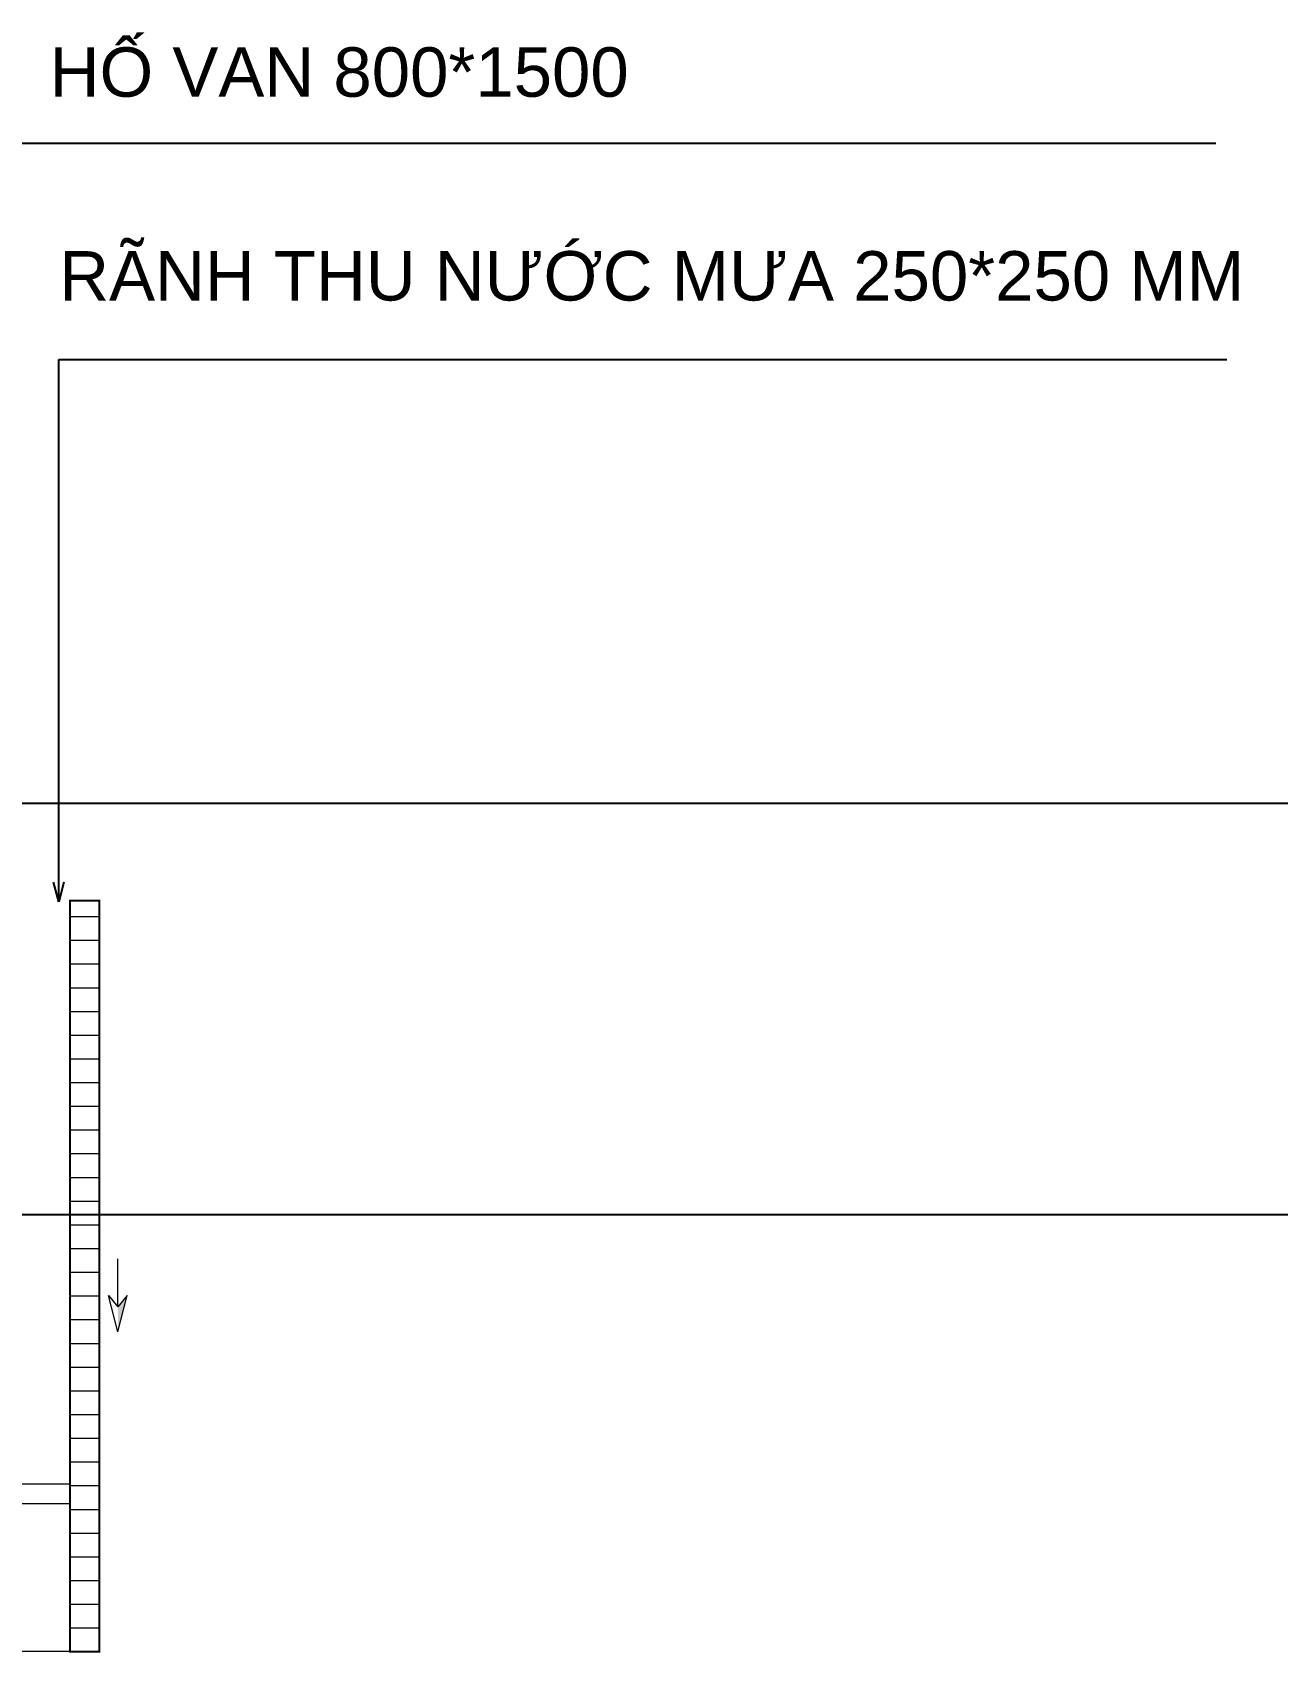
# Model space of a CAD drawing. Header units: millimetres. Extents: x -294625 to 2136527, y -251383 to 128331.
# Drawn here: x 1429838 to 1442446, y -213075 to -196676 of the extents above; entities that cross this region are included whole.
import ezdxf

# ---------------------------------------------------------------- set-up
doc = ezdxf.new("R2010")
doc.units = ezdxf.units.MM
doc.linetypes.add('CONTINOUS', pattern=[0])
doc.linetypes.add('DIVIDEX22', pattern=[1.25, 0.625, -0.25, 0, -0.125, 0, -0.25])
for name, color, linetype, lineweight in [('00-N-GHI CHU', 7, 'Continuous', 9), ('00-N-TEXT', 7, 'CONTINOUS', 9), ('N1.6-NM', 3, 'DIVIDEX22', 30), ('N2-PK-TB', 2, 'Continuous', 20), ('N3-NOTE', 11, 'Continuous', 13), ('N4-OTHER1', 143, 'CONTINOUS', 15)]:
    doc.layers.add(name, color=color, linetype=linetype, lineweight=lineweight)
doc.styles.add('P-ARIAL', font='arial.ttf', dxfattribs={"height": 3})
doc.styles.add('P-VNTIMEH', font='vntimeh.shx', dxfattribs={"width": 0.75, "height": 300})
doc.dimstyles.new('N-NOTE', dxfattribs={"dimtxt": 200, "dimasz": 30, "dimexe": 50, "dimexo": 50, "dimgap": 100, "dimtad": 1, "dimdec": 0, "dimdsep": 46, "dimtxsty": 'P-VNTIMEH', "dimblk": 'OPEN30', "dimcen": 0, "dimse1": 1, "dimse2": 1, "dimclrd": 256, "dimclre": 7, "dimclrt": 256, "dimadec": 0, "dimazin": 0, "dimtfac": 1, "dimtdec": 0, "dimtix": 1, "dimtmove": 2, "dimatfit": 3, "dimldrblk": 'OPEN30', "dimfxl": 1, "dimtolj": 1, "dimtzin": 0, "dimarcsym": 0})

# ---------------------------------------------------------------- blocks, each defined once
blk = doc.blocks.new('*U111')
at = {"layer": 'N4-OTHER1'}
blk.add_line((0, 150), (0, -150), dxfattribs=at)
blk = doc.blocks.new('*U112')
at = {"layer": 'N4-OTHER1', "color": 0, "linetype": 'ByBlock', "lineweight": -2, "transparency": 16777216}
for p in [(0, 0), (240, 0), (480, 0), (720, 0), (960, 0), (1200, 0), (1440, 0), (1680, 0), (1920, 0), (2160, 0), (2400, 0), (2640, 0), (2880, 0), (3120, 0), (3360, 0), (3600, 0), (3840, 0), (4080, 0), (4320, 0), (4560, 0), (4800, 0), (5040, 0), (5280, 0), (5520, 0), (5760, 0), (6000, 0), (6240, 0), (6480, 0), (6720, 0), (6960, 0), (7200, 0), (7440, 0)]:
    blk.add_blockref('*U111', p, dxfattribs=at)
blk = doc.blocks.new('A$C2639329B')
at = {"layer": '00-N-GHI CHU', "color": 232}
for p, q in [((504, 0), (-1020, 0)), ((1288, 0), (146, 294)), ((146, 294), (504, 0)), ((1288, 0), (146, -294)), ((146, -294), (504, 0))]:
    blk.add_line(p, q, dxfattribs=at)
blk.add_solid([(504, 0), (1288, 0), (146, 294)], dxfattribs=at)
blk = doc.blocks.new('_Open30')
at = {"color": 0, "linetype": 'ByBlock', "lineweight": -2}
for p, q in [((-1, 0.268), (0, 0)), ((0, 0), (-1, -0.268)), ((0, 0), (-1, 0))]:
    blk.add_line(p, q, dxfattribs=at)

msp = doc.modelspace()

# ---------------------------------------------------------------- linework, layer by layer
at = {"layer": 'N1.6-NM', "linetype": 'CONTINOUS', "const_width": 20}
msp.add_lwpolyline([(1430517.7, -213064.6), (1430517.7, -205464.6), (1430217.7, -205464.6), (1430217.7, -213064.6)], close=True, dxfattribs=at)
at = {"layer": 'N2-PK-TB'}
for points in [[(1422617.7, -211364.8), (1430217.7, -211364.8), (1430217.7, -213064.6), (1422617.7, -213064.6)], [(1422617.7, -211565), (1430217.7, -211565), (1430217.7, -213064.6), (1422617.7, -213064.6)]]:
    msp.add_lwpolyline(points, close=True, dxfattribs=at)

# ---------------------------------------------------------------- block references
at = {"layer": '00-N-GHI CHU', "xscale": 0.3206805194877232, "yscale": 0.3206805194877232, "zscale": 0.3206805194877232, "rotation": 270}
msp.add_blockref('A$C2639329B', (1430704.2, -209414.9), dxfattribs=at)
at = {"layer": 'N4-OTHER1', "rotation": 90.00000000000001}
msp.add_blockref('*U112', (1430367.7, -213064.6), dxfattribs=at)

# ---------------------------------------------------------------- texts
at = {"layer": '00-N-TEXT', "color": 2, "style": 'P-ARIAL'}
for s, p in [('HỐ VAN 800*1500', (1430014, -197327.1)), ('RÃNH THU NƯỚC MƯA 250*250 MM', (1430110.5, -199389.8))]:
    msp.add_text(s, height=500, dxfattribs=at).set_placement(p)

# ---------------------------------------------------------------- leaders
at = {"layer": 'N3-NOTE'}
for points, override in [([(1427444.7, -200914.7), (1427444.7, -197798.2), (1441820.6, -197798.2)], {"dimasz": 300, "dimtad": 0}), ([(1430104.5, -205476.5), (1430104.5, -199985.1), (1441932.5, -199985.1)], {"dimasz": 200, "dimtad": 0}), ([(1427289.9, -203907.3), (1428554.7, -204476.2), (1460356.9, -204476.2)], {"dimasz": 200, "dimtad": 0}), ([(1428115.6, -212079.2), (1428115.6, -208639.1), (1459884.9, -208639.1)], {"dimasz": 200, "dimtad": 0}), ([(1428738.3, -212079.2), (1428738.3, -208639.1), (1460507.6, -208639.1)], {"dimasz": 200, "dimtad": 0}), ([(1429293.1, -212079.2), (1429293.1, -208639.1), (1460419.1, -208639.1)], {"dimasz": 200, "dimtad": 0})]:
    msp.add_leader(points, dimstyle='N-NOTE', override=override, dxfattribs=at)

doc.saveas('drawing.dxf')
